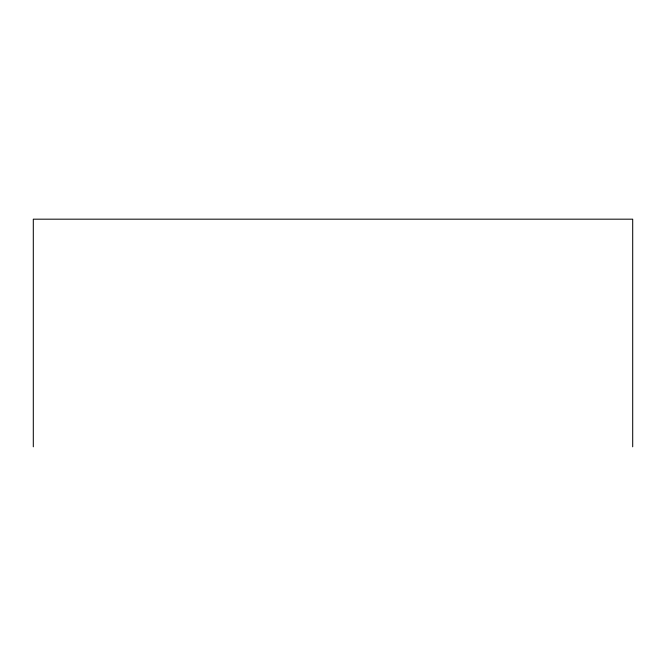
<?xml version="1.0" encoding="UTF-8"?>
<svg xmlns="http://www.w3.org/2000/svg" width="666" height="666" viewBox="0 0 666 666"><rect width="100%" height="100%" fill="white"/><g stroke="black" fill="none" stroke-linecap="round" stroke-linejoin="round"><path stroke-width="1" d="M632.7 446.819L632.7 219.181L33.3 219.181L33.3 446.819"/></g></svg>
